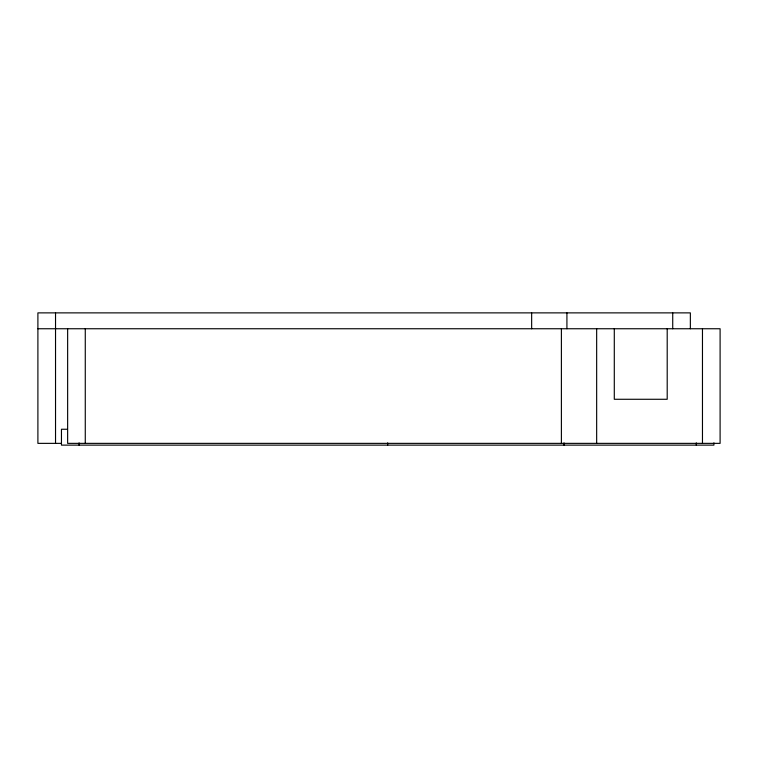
<?xml version="1.0" encoding="UTF-8"?>
<svg xmlns="http://www.w3.org/2000/svg" width="758" height="758" viewBox="0 0 758 758"><rect width="100%" height="100%" fill="white"/><g stroke="black" fill="none" stroke-linecap="round" stroke-linejoin="round"><path stroke-width="1.14" d="M37.9 328.745L720.1 328.745L720.1 443.364L67.642 443.364L67.642 328.745M67.339 429.255L61.455 429.255L61.455 445.126L713.913 445.126L713.913 442.861M61.445 443.364L37.9 443.364L37.9 312.874L690.358 312.874L690.358 328.745M702.467 328.745L702.467 443.364M696.28 442.861L696.28 445.126M672.725 312.874L672.725 328.745M667.201 328.745L667.201 399.276L614.293 399.276L614.293 328.745M596.66 328.745L596.66 443.364M566.918 312.874L566.918 328.745M564.028 442.861L564.028 445.126M561.394 328.745L561.394 443.364M531.652 312.874L531.652 328.745M387.689 442.861L387.689 445.126M85.275 328.745L85.275 443.364M79.088 442.861L79.088 445.126M55.533 312.874L55.533 443.364"/></g></svg>
